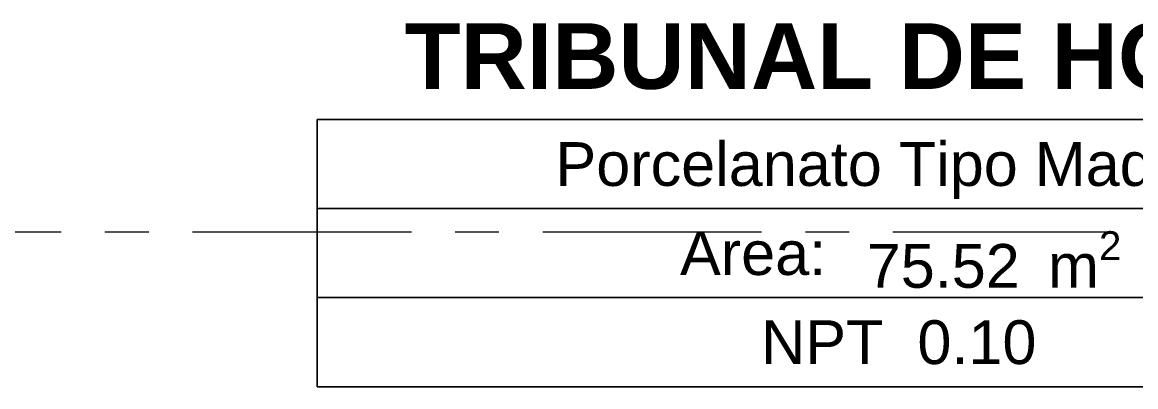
# Model space of a CAD drawing. Header units: inches. Extents: x -38 to 5698, y -33 to 92.
# Drawn here: x 10.678 to 13.221, y 34.053 to 34.886 of the extents above; entities that cross this region are included whole.
import ezdxf

# ---------------------------------------------------------------- set-up
doc = ezdxf.new("R2010")
doc.units = ezdxf.units.IN
doc.header["$MEASUREMENT"] = 0
doc.linetypes.add('Punto & Raya', pattern=[0.65, 0.5, -0.075, 0, -0.075])
doc.layers.add('02 _ ARQ _ ZON _ Espacio.3D', color=7, linetype='Continuous')
doc.layers.add('Marcador - Secciones', color=251, linetype='Continuous')
doc.styles.add('Estilo_Generado_1', font='swisseb.ttf')
doc.styles.add('Estilo_Generado_7', font='swisse.ttf')

msp = doc.modelspace()

# ---------------------------------------------------------------- linework, layer by layer
at = {"layer": '02 _ ARQ _ ZON _ Espacio.3D', "color": 252, "linetype": 'Continuous', "lineweight": 13}
for p, q in [((14.0081, 34.6636), (11.3516, 34.6636)), ((11.3516, 34.6636), (11.3516, 34.0529)), ((11.3516, 34.6636), (14.0081, 34.6636)), ((11.3516, 34.46), (11.3516, 34.6636)), ((14.0081, 34.46), (11.3516, 34.46)), ((11.3516, 34.46), (14.0081, 34.46)), ((11.3516, 34.2565), (11.3516, 34.46)), ((14.0081, 34.2565), (11.3516, 34.2565)), ((11.3516, 34.2565), (14.0081, 34.2565)), ((11.3516, 34.0529), (11.3516, 34.2565)), ((11.3516, 34.0529), (14.0081, 34.0529)), ((14.0081, 34.0529), (11.3516, 34.0529))]:
    msp.add_line(p, q, dxfattribs=at)
at = {"layer": 'Marcador - Secciones', "color": 251, "linetype": 'Punto & Raya', "lineweight": 13}
msp.add_line((4.6666, 34.4067), (55.9402, 34.4067), dxfattribs=at)

# ---------------------------------------------------------------- texts
at = {"layer": '02 _ ARQ _ ZON _ Espacio.3D', "color": 252, "lineweight": 25, "attachment_point": 2}
for s, insert, char_height, style in [('\\A1;{\\pqc;\\pt0;\\fSwis721 Ex BT|b1|i0|c0|p34;TRIBUNAL DE HONOR}', (12.6799, 34.8835), 0.15, 'Estilo_Generado_1'), ('\\A1;{\\pqc;\\pt0;\\fSwis721 Ex BT|b0|i0|c238|p34;}', (11.7542, 34.6433), 0.1, 'Estilo_Generado_7'), ('\\A1;{\\pqc;\\pt0;\\fSwis721 Ex BT|b0|i0|c238|p34;Porcelanato Tipo Madera}', (12.6799, 34.6118), 0.1, 'Estilo_Generado_7'), ('\\A1;{\\pqc;\\pt0;\\fSwis721 Ex BT|b0|i0|c238|p34;Area: }', (12.3471, 34.4083), 0.1, 'Estilo_Generado_7'), ('\\A1;{\\pqc;\\pt0,0.3;\\fSwis721 Ex BT|b0|i0|c238|p34;75.52\\fSwis721 Ex BT|b0|i0|c238|p34;\\A1{\\H.66x;\\S^  ;}\\fSwis721 Ex BT|b0|i0|c238|p34; m\\fSwis721 Ex BT|b0|i0|c238|p34;\\A1{\\H.66x;\\S2^  ;}}', (12.8975, 34.4083), 0.1, 'Estilo_Generado_7'), ('\\A1;{\\pqc;\\pt0;\\fSwis721 Ex BT|b0|i0|c238|p34;}', (12.3224, 34.2361), 0.1, 'Estilo_Generado_7'), ('\\A1;{\\pqc;\\pt0;\\fSwis721 Ex BT|b0|i0|c238|p34;NPT  0.10}', (12.6799, 34.2047), 0.1, 'Estilo_Generado_7')]:
    msp.add_mtext(s, dxfattribs=dict(at, insert=insert, char_height=char_height, style=style))

doc.saveas('drawing.dxf')
